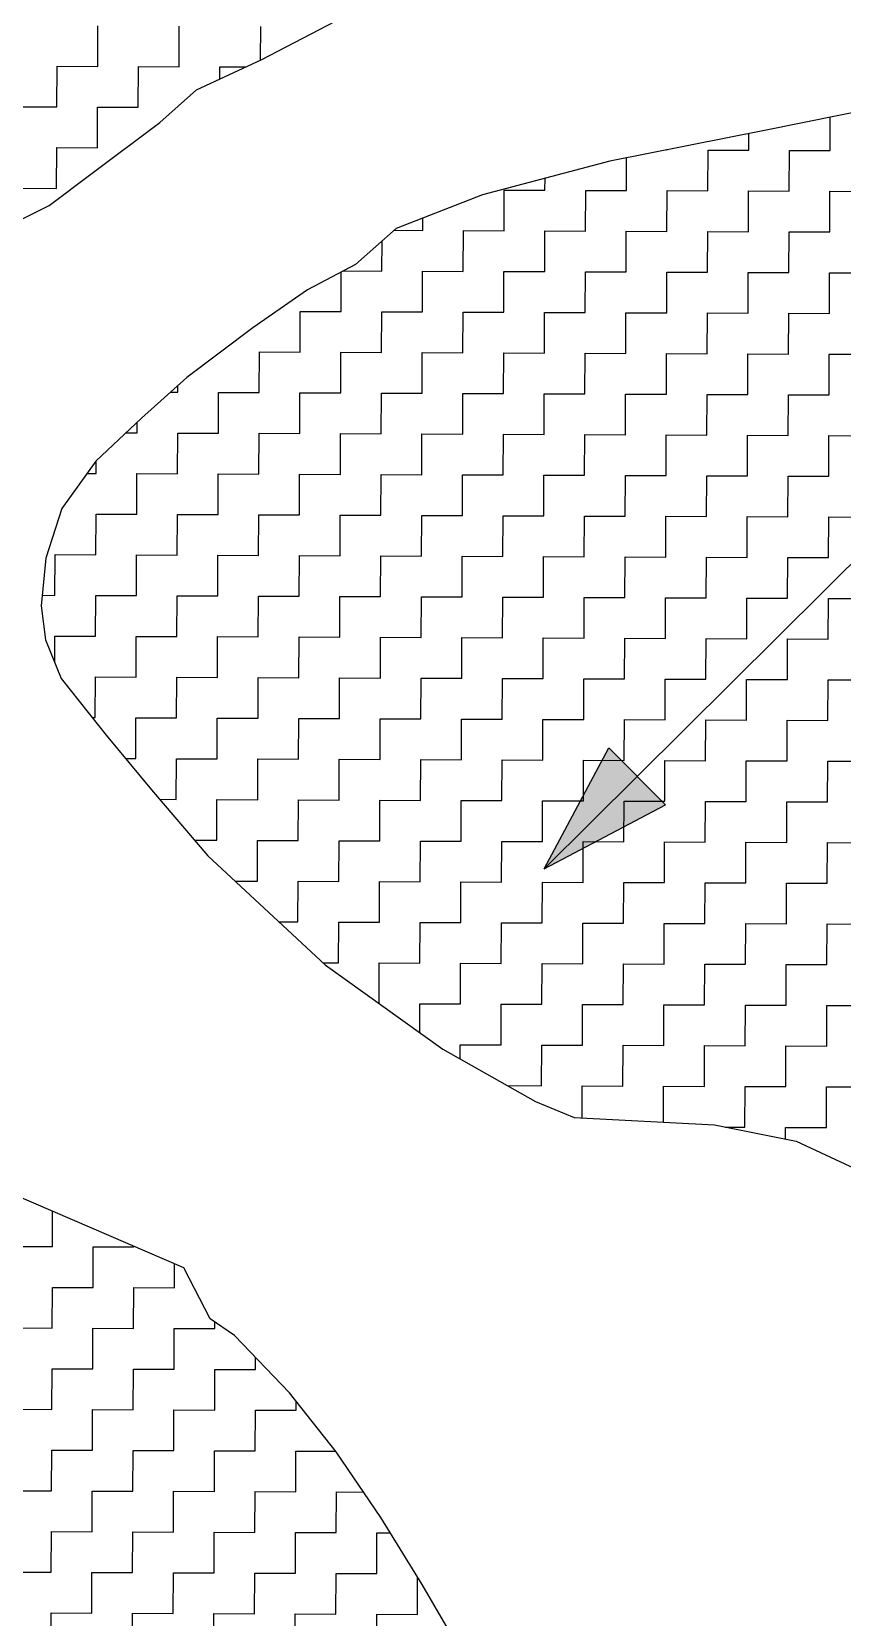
# Model space of a CAD drawing. Header units: metres. Extents: x 274536 to 279488, y 2074615 to 2078106.
# Drawn here: x 278700.9 to 278802.5, y 2076450.4 to 2076649.1 of the extents above; entities that cross this region are included whole.
import ezdxf

# ---------------------------------------------------------------- set-up
doc = ezdxf.new("R2010")
doc.units = ezdxf.units.M
doc.layers.add('POLY_HATCH', color=12, linetype='Continuous')

msp = doc.modelspace()

# ---------------------------------------------------------------- hatches: boundary and pattern name
h = msp.add_hatch(color=256)
h.paths.add_polyline_path([(278776.76, 2076555.77), (278773.22, 2076559.34), (278765.09, 2076544.2)])
h.paths.add_polyline_path([(278765.09, 2076544.2), (278780.3, 2076552.21), (278776.76, 2076555.77)])

# ---------------------------------------------------------------- linework, layer by layer
for points in [[(278765.09, 2076544.2), (278835.36, 2076613.93)], [(278765.09, 2076544.2), (278773.22, 2076559.34)], [(278773.22, 2076559.34), (278780.3, 2076552.21)], [(278765.09, 2076544.2), (278780.3, 2076552.21)]]:
    msp.add_lwpolyline(points)
at = {"layer": 'POLY_HATCH'}
for p, q in [((278729.75, 2076645.59), (278738.97, 2076650.41)), ((278721.55, 2076641.79), (278729.75, 2076645.59)), ((278716.93, 2076637.72), (278721.55, 2076641.79)), ((278813.68, 2076640.93), (278792.93, 2076636.75)), ((278708.47, 2076631.37), (278716.93, 2076637.72)), ((278792.93, 2076636.75), (278773.32, 2076632.85)), ((278773.32, 2076632.85), (278757.39, 2076628.66)), ((278703.09, 2076627.3), (278708.47, 2076631.37)), ((278757.39, 2076628.66), (278746.58, 2076624.44)), ((278699.5, 2076625.52), (278703.09, 2076627.3)), ((278746.58, 2076624.44), (278741.45, 2076619.92)), ((278741.45, 2076619.92), (278735.44, 2076616.76)), ((278735.44, 2076616.76), (278728.61, 2076611.96)), ((278728.61, 2076611.96), (278720.35, 2076605.74)), ((278720.35, 2076605.74), (278714.65, 2076600.66)), ((278714.65, 2076600.66), (278708.94, 2076595.28)), ((278708.94, 2076595.28), (278704.66, 2076589.34)), ((278704.66, 2076589.34), (278702.65, 2076583.1)), ((278702.65, 2076583.1), (278702.06, 2076577.14)), ((278702.06, 2076577.14), (278702.61, 2076572.88)), ((278702.61, 2076572.88), (278704.58, 2076568.05)), ((278704.58, 2076568.05), (278710.23, 2076560.93)), ((278710.23, 2076560.93), (278715.89, 2076554.09)), ((278715.89, 2076554.09), (278722.96, 2076545.83)), ((278722.96, 2076545.83), (278737.67, 2076532.15)), ((278737.67, 2076532.15), (278752.4, 2076521.59)), ((278752.4, 2076521.59), (278764.03, 2076515.02)), ((278764.03, 2076515.02), (278768.85, 2076513.01)), ((278768.85, 2076513.01), (278786.45, 2076512.09)), ((278786.45, 2076512.09), (278796.67, 2076510.06)), ((278796.67, 2076510.06), (278804.04, 2076506.63)), ((278719.96, 2076494.18), (278695.45, 2076504.75)), ((278723.26, 2076487.78), (278719.96, 2076494.18)), ((278726.32, 2076485.72), (278723.26, 2076487.78)), ((278733.19, 2076478.54), (278726.32, 2076485.72)), ((278739.04, 2076471.11), (278733.19, 2076478.54)), ((278744.64, 2076462.91), (278739.04, 2076471.11)), ((278749.82, 2076454.52), (278744.64, 2076462.91)), ((278754.14, 2076447.09), (278749.82, 2076454.52))]:
    msp.add_line(p, q, dxfattribs=at)
at = {"layer": 'POLY_HATCH', "linetype": 'Continuous'}
for p, q in [((278709.17, 2076644.74), (278709.19, 2076649.84)), ((278719.37, 2076644.7), (278719.39, 2076649.8)), ((278729.57, 2076645.51), (278729.59, 2076649.76)), ((278704.05, 2076639.66), (278704.07, 2076644.76)), ((278704.07, 2076644.76), (278709.17, 2076644.74)), ((278714.25, 2076639.62), (278714.27, 2076644.72)), ((278714.27, 2076644.72), (278719.37, 2076644.7)), ((278724.46, 2076643.14), (278724.47, 2076644.68)), ((278724.47, 2076644.68), (278727.76, 2076644.67)), ((278698.95, 2076639.68), (278704.05, 2076639.66)), ((278709.13, 2076634.54), (278709.15, 2076639.64)), ((278709.15, 2076639.64), (278714.25, 2076639.62)), ((278800.94, 2076634.19), (278800.95, 2076638.37)), ((278704.01, 2076629.46), (278704.03, 2076634.56)), ((278704.03, 2076634.56), (278709.13, 2076634.54)), ((278790.74, 2076634.23), (278790.74, 2076636.32)), ((278775.42, 2076629.18), (278775.43, 2076633.27)), ((278780.42, 2076634.27), (278780.54, 2076634.27)), ((278780.54, 2076634.27), (278780.54, 2076634.29)), ((278785.62, 2076629.15), (278785.64, 2076634.25)), ((278785.64, 2076634.25), (278790.74, 2076634.23)), ((278795.82, 2076629.11), (278795.84, 2076634.21)), ((278795.84, 2076634.21), (278800.94, 2076634.19)), ((278765.21, 2076629.22), (278765.22, 2076630.72)), ((278698.91, 2076629.48), (278704.01, 2076629.46)), ((278760.09, 2076624.14), (278760.11, 2076629.24)), ((278760.11, 2076629.24), (278765.21, 2076629.22)), ((278770.3, 2076624.1), (278770.31, 2076629.2)), ((278770.31, 2076629.2), (278775.42, 2076629.18)), ((278780.5, 2076624.06), (278780.52, 2076629.17)), ((278780.52, 2076629.17), (278785.62, 2076629.15)), ((278790.7, 2076624.03), (278790.72, 2076629.13)), ((278790.72, 2076629.13), (278795.82, 2076629.11)), ((278800.9, 2076623.99), (278800.92, 2076629.09)), ((278800.92, 2076629.09), (278806.02, 2076629.07)), ((278749.89, 2076624.18), (278749.9, 2076625.73)), ((278744.77, 2076619.1), (278744.79, 2076622.86)), ((278746.31, 2076624.2), (278749.89, 2076624.18)), ((278754.97, 2076619.06), (278754.99, 2076624.16)), ((278754.99, 2076624.16), (278760.09, 2076624.14)), ((278765.18, 2076619.02), (278765.19, 2076624.12)), ((278765.19, 2076624.12), (278770.3, 2076624.1)), ((278775.38, 2076618.98), (278775.4, 2076624.08)), ((278775.4, 2076624.08), (278780.5, 2076624.06)), ((278785.58, 2076618.94), (278785.6, 2076624.04)), ((278785.6, 2076624.04), (278790.7, 2076624.03)), ((278795.78, 2076618.91), (278795.8, 2076624.01)), ((278795.8, 2076624.01), (278800.9, 2076623.99)), ((278739.65, 2076614.02), (278739.67, 2076618.98)), ((278739.94, 2076619.12), (278744.77, 2076619.1)), ((278749.85, 2076613.98), (278749.87, 2076619.08)), ((278749.87, 2076619.08), (278754.97, 2076619.06)), ((278760.05, 2076613.94), (278760.07, 2076619.04)), ((278760.07, 2076619.04), (278765.18, 2076619.02)), ((278770.26, 2076613.9), (278770.28, 2076619)), ((278770.28, 2076619), (278775.38, 2076618.98)), ((278780.46, 2076613.86), (278780.48, 2076618.96)), ((278780.48, 2076618.96), (278785.58, 2076618.94)), ((278790.66, 2076613.82), (278790.68, 2076618.92)), ((278790.68, 2076618.92), (278795.78, 2076618.91)), ((278800.86, 2076613.78), (278800.88, 2076618.89)), ((278800.88, 2076618.89), (278805.98, 2076618.87)), ((278734.53, 2076608.94), (278734.55, 2076614.04)), ((278734.55, 2076614.04), (278739.65, 2076614.02)), ((278744.73, 2076608.9), (278744.75, 2076614)), ((278744.75, 2076614), (278749.85, 2076613.98)), ((278754.93, 2076608.86), (278754.95, 2076613.96)), ((278754.95, 2076613.96), (278760.05, 2076613.94)), ((278765.14, 2076608.82), (278765.16, 2076613.92)), ((278765.16, 2076613.92), (278770.26, 2076613.9)), ((278775.34, 2076608.78), (278775.36, 2076613.88)), ((278775.36, 2076613.88), (278780.46, 2076613.86)), ((278785.54, 2076608.74), (278785.56, 2076613.84)), ((278785.56, 2076613.84), (278790.66, 2076613.82)), ((278795.74, 2076608.7), (278795.76, 2076613.8)), ((278795.76, 2076613.8), (278800.86, 2076613.78)), ((278729.41, 2076603.86), (278729.43, 2076608.96)), ((278729.43, 2076608.96), (278734.53, 2076608.94)), ((278739.61, 2076603.82), (278739.63, 2076608.92)), ((278739.63, 2076608.92), (278744.73, 2076608.9)), ((278749.81, 2076603.78), (278749.83, 2076608.88)), ((278749.83, 2076608.88), (278754.93, 2076608.86)), ((278760.02, 2076603.74), (278760.04, 2076608.84)), ((278760.04, 2076608.84), (278765.14, 2076608.82)), ((278770.22, 2076603.7), (278770.24, 2076608.8)), ((278770.24, 2076608.8), (278775.34, 2076608.78)), ((278780.42, 2076603.66), (278780.44, 2076608.76)), ((278780.44, 2076608.76), (278785.54, 2076608.74)), ((278790.62, 2076603.62), (278790.64, 2076608.72)), ((278790.64, 2076608.72), (278795.74, 2076608.7)), ((278800.82, 2076603.58), (278800.84, 2076608.68)), ((278800.84, 2076608.68), (278805.94, 2076608.66)), ((278719.21, 2076603.9), (278719.21, 2076604.73)), ((278718.28, 2076603.9), (278719.21, 2076603.9)), ((278724.29, 2076598.78), (278724.31, 2076603.88)), ((278724.31, 2076603.88), (278729.41, 2076603.86)), ((278734.49, 2076598.74), (278734.51, 2076603.84)), ((278734.51, 2076603.84), (278739.61, 2076603.82)), ((278744.69, 2076598.7), (278744.71, 2076603.8)), ((278744.71, 2076603.8), (278749.81, 2076603.78)), ((278754.9, 2076598.66), (278754.91, 2076603.76)), ((278754.91, 2076603.76), (278760.02, 2076603.74)), ((278765.1, 2076598.62), (278765.12, 2076603.72)), ((278765.12, 2076603.72), (278770.22, 2076603.7)), ((278775.3, 2076598.58), (278775.32, 2076603.68)), ((278775.32, 2076603.68), (278780.42, 2076603.66)), ((278785.5, 2076598.54), (278785.52, 2076603.64)), ((278785.52, 2076603.64), (278790.62, 2076603.62)), ((278795.7, 2076598.5), (278795.72, 2076603.6)), ((278795.72, 2076603.6), (278800.82, 2076603.58)), ((278712.7, 2076598.82), (278714.09, 2076598.82)), ((278714.09, 2076598.82), (278714.1, 2076600.14)), ((278719.17, 2076593.7), (278719.19, 2076598.8)), ((278719.19, 2076598.8), (278724.29, 2076598.78)), ((278729.37, 2076593.66), (278729.39, 2076598.76)), ((278729.39, 2076598.76), (278734.49, 2076598.74)), ((278739.57, 2076593.62), (278739.59, 2076598.72)), ((278739.59, 2076598.72), (278744.69, 2076598.7)), ((278749.78, 2076593.58), (278749.79, 2076598.68)), ((278749.79, 2076598.68), (278754.9, 2076598.66)), ((278759.98, 2076593.54), (278760, 2076598.64)), ((278760, 2076598.64), (278765.1, 2076598.62)), ((278770.18, 2076593.5), (278770.2, 2076598.6)), ((278770.2, 2076598.6), (278775.3, 2076598.58)), ((278780.38, 2076593.46), (278780.4, 2076598.56)), ((278780.4, 2076598.56), (278785.5, 2076598.54)), ((278790.58, 2076593.42), (278790.6, 2076598.52)), ((278790.6, 2076598.52), (278795.7, 2076598.5)), ((278800.78, 2076593.38), (278800.8, 2076598.48)), ((278800.8, 2076598.48), (278805.9, 2076598.46)), ((278708.97, 2076593.74), (278708.98, 2076595.31)), ((278707.83, 2076593.74), (278708.97, 2076593.74)), ((278714.05, 2076588.62), (278714.07, 2076593.72)), ((278714.07, 2076593.72), (278719.17, 2076593.7)), ((278724.25, 2076588.58), (278724.27, 2076593.68)), ((278724.27, 2076593.68), (278729.37, 2076593.66)), ((278734.45, 2076588.54), (278734.47, 2076593.64)), ((278734.47, 2076593.64), (278739.57, 2076593.62)), ((278744.65, 2076588.5), (278744.67, 2076593.6)), ((278744.67, 2076593.6), (278749.78, 2076593.58)), ((278754.86, 2076588.46), (278754.88, 2076593.56)), ((278754.88, 2076593.56), (278759.98, 2076593.54)), ((278765.06, 2076588.42), (278765.08, 2076593.52)), ((278765.08, 2076593.52), (278770.18, 2076593.5)), ((278775.26, 2076588.38), (278775.28, 2076593.48)), ((278775.28, 2076593.48), (278780.38, 2076593.46)), ((278785.46, 2076588.34), (278785.48, 2076593.44)), ((278785.48, 2076593.44), (278790.58, 2076593.42)), ((278795.66, 2076588.3), (278795.68, 2076593.4)), ((278795.68, 2076593.4), (278800.78, 2076593.38)), ((278708.93, 2076583.54), (278708.95, 2076588.64)), ((278708.95, 2076588.64), (278714.05, 2076588.62)), ((278719.13, 2076583.5), (278719.15, 2076588.6)), ((278719.15, 2076588.6), (278724.25, 2076588.58)), ((278729.33, 2076583.46), (278729.35, 2076588.56)), ((278729.35, 2076588.56), (278734.45, 2076588.54)), ((278739.53, 2076583.42), (278739.55, 2076588.52)), ((278739.55, 2076588.52), (278744.65, 2076588.5)), ((278749.74, 2076583.38), (278749.76, 2076588.48)), ((278749.76, 2076588.48), (278754.86, 2076588.46)), ((278759.94, 2076583.34), (278759.96, 2076588.44)), ((278759.96, 2076588.44), (278765.06, 2076588.42)), ((278770.14, 2076583.3), (278770.16, 2076588.4)), ((278770.16, 2076588.4), (278775.26, 2076588.38)), ((278780.34, 2076583.26), (278780.36, 2076588.36)), ((278780.36, 2076588.36), (278785.46, 2076588.34)), ((278790.54, 2076583.22), (278790.56, 2076588.32)), ((278790.56, 2076588.32), (278795.66, 2076588.3)), ((278800.74, 2076583.18), (278800.76, 2076588.28)), ((278800.76, 2076588.28), (278805.86, 2076588.26)), ((278703.81, 2076578.45), (278703.83, 2076583.56)), ((278703.83, 2076583.56), (278708.93, 2076583.54)), ((278714.01, 2076578.42), (278714.03, 2076583.52)), ((278714.03, 2076583.52), (278719.13, 2076583.5)), ((278724.21, 2076578.38), (278724.23, 2076583.48)), ((278724.23, 2076583.48), (278729.33, 2076583.46)), ((278734.41, 2076578.34), (278734.43, 2076583.44)), ((278734.43, 2076583.44), (278739.53, 2076583.42)), ((278744.62, 2076578.3), (278744.64, 2076583.4)), ((278744.64, 2076583.4), (278749.74, 2076583.38)), ((278754.82, 2076578.26), (278754.84, 2076583.36)), ((278754.84, 2076583.36), (278759.94, 2076583.34)), ((278765.02, 2076578.22), (278765.04, 2076583.32)), ((278765.04, 2076583.32), (278770.14, 2076583.3)), ((278775.22, 2076578.18), (278775.24, 2076583.28)), ((278775.24, 2076583.28), (278780.34, 2076583.26)), ((278785.42, 2076578.14), (278785.44, 2076583.24)), ((278785.44, 2076583.24), (278790.54, 2076583.22)), ((278795.62, 2076578.1), (278795.64, 2076583.2)), ((278795.64, 2076583.2), (278800.74, 2076583.18)), ((278702.19, 2076578.46), (278703.81, 2076578.45)), ((278708.89, 2076573.33), (278708.91, 2076578.43)), ((278708.91, 2076578.43), (278714.01, 2076578.42)), ((278719.09, 2076573.29), (278719.11, 2076578.4)), ((278719.11, 2076578.4), (278724.21, 2076578.38)), ((278729.29, 2076573.26), (278729.31, 2076578.36)), ((278729.31, 2076578.36), (278734.41, 2076578.34)), ((278739.5, 2076573.22), (278739.51, 2076578.32)), ((278739.51, 2076578.32), (278744.62, 2076578.3)), ((278749.7, 2076573.18), (278749.72, 2076578.28)), ((278749.72, 2076578.28), (278754.82, 2076578.26)), ((278759.9, 2076573.14), (278759.92, 2076578.24)), ((278759.92, 2076578.24), (278765.02, 2076578.22)), ((278770.1, 2076573.1), (278770.12, 2076578.2)), ((278770.12, 2076578.2), (278775.22, 2076578.18)), ((278780.3, 2076573.06), (278780.32, 2076578.16)), ((278780.32, 2076578.16), (278785.42, 2076578.14)), ((278790.5, 2076573.02), (278790.52, 2076578.12)), ((278790.52, 2076578.12), (278795.62, 2076578.1)), ((278800.7, 2076572.98), (278800.72, 2076578.08)), ((278800.72, 2076578.08), (278805.82, 2076578.06)), ((278703.78, 2076570.01), (278703.79, 2076573.35)), ((278703.79, 2076573.35), (278708.89, 2076573.33)), ((278713.97, 2076568.21), (278713.99, 2076573.31)), ((278713.99, 2076573.31), (278719.09, 2076573.29)), ((278724.17, 2076568.17), (278724.19, 2076573.28)), ((278724.19, 2076573.28), (278729.29, 2076573.26)), ((278734.38, 2076568.14), (278734.39, 2076573.24)), ((278734.39, 2076573.24), (278739.5, 2076573.22)), ((278744.58, 2076568.1), (278744.6, 2076573.2)), ((278744.6, 2076573.2), (278749.7, 2076573.18)), ((278754.78, 2076568.06), (278754.8, 2076573.16)), ((278754.8, 2076573.16), (278759.9, 2076573.14)), ((278764.98, 2076568.02), (278765, 2076573.12)), ((278765, 2076573.12), (278770.1, 2076573.1)), ((278775.18, 2076567.98), (278775.2, 2076573.08)), ((278775.2, 2076573.08), (278780.3, 2076573.06)), ((278785.38, 2076567.94), (278785.4, 2076573.04)), ((278785.4, 2076573.04), (278790.5, 2076573.02)), ((278795.58, 2076567.9), (278795.6, 2076573)), ((278795.6, 2076573), (278800.7, 2076572.98)), ((278708.85, 2076563.13), (278708.87, 2076568.23)), ((278708.87, 2076568.23), (278713.97, 2076568.21)), ((278719.05, 2076563.09), (278719.07, 2076568.19)), ((278719.07, 2076568.19), (278724.17, 2076568.17)), ((278729.25, 2076563.05), (278729.27, 2076568.15)), ((278729.27, 2076568.15), (278734.38, 2076568.14)), ((278739.46, 2076563.02), (278739.48, 2076568.12)), ((278739.48, 2076568.12), (278744.58, 2076568.1)), ((278749.66, 2076562.98), (278749.68, 2076568.08)), ((278749.68, 2076568.08), (278754.78, 2076568.06)), ((278759.86, 2076562.94), (278759.88, 2076568.04)), ((278759.88, 2076568.04), (278764.98, 2076568.02)), ((278770.06, 2076562.9), (278770.08, 2076568)), ((278770.08, 2076568), (278775.18, 2076567.98)), ((278780.26, 2076562.86), (278780.28, 2076567.96)), ((278780.28, 2076567.96), (278785.38, 2076567.94)), ((278790.46, 2076562.82), (278790.48, 2076567.92)), ((278790.48, 2076567.92), (278795.58, 2076567.9)), ((278800.66, 2076562.78), (278800.68, 2076567.88)), ((278800.68, 2076567.88), (278805.78, 2076567.86)), ((278708.48, 2076563.13), (278708.85, 2076563.13)), ((278713.93, 2076558.01), (278713.95, 2076563.11)), ((278713.95, 2076563.11), (278719.05, 2076563.09)), ((278724.13, 2076557.97), (278724.15, 2076563.07)), ((278724.15, 2076563.07), (278729.25, 2076563.05)), ((278734.34, 2076557.93), (278734.36, 2076563.03)), ((278734.36, 2076563.03), (278739.46, 2076563.02)), ((278744.54, 2076557.89), (278744.56, 2076563)), ((278744.56, 2076563), (278749.66, 2076562.98)), ((278754.74, 2076557.86), (278754.76, 2076562.96)), ((278754.76, 2076562.96), (278759.86, 2076562.94)), ((278764.94, 2076557.82), (278764.96, 2076562.92)), ((278764.96, 2076562.92), (278770.06, 2076562.9)), ((278775.14, 2076557.78), (278775.16, 2076562.88)), ((278775.16, 2076562.88), (278780.26, 2076562.86)), ((278785.34, 2076557.74), (278785.36, 2076562.84)), ((278785.36, 2076562.84), (278790.46, 2076562.82)), ((278795.54, 2076557.7), (278795.56, 2076562.8)), ((278795.56, 2076562.8), (278800.66, 2076562.78)), ((278712.64, 2076558.02), (278713.93, 2076558.01)), ((278719.01, 2076552.89), (278719.03, 2076557.99)), ((278719.03, 2076557.99), (278724.13, 2076557.97)), ((278729.22, 2076552.85), (278729.24, 2076557.95)), ((278729.24, 2076557.95), (278734.34, 2076557.93)), ((278739.42, 2076552.81), (278739.44, 2076557.91)), ((278739.44, 2076557.91), (278744.54, 2076557.89)), ((278749.62, 2076552.77), (278749.64, 2076557.88)), ((278749.64, 2076557.88), (278754.74, 2076557.86)), ((278759.82, 2076552.74), (278759.84, 2076557.84)), ((278759.84, 2076557.84), (278764.94, 2076557.82)), ((278770.02, 2076552.7), (278770.04, 2076557.8)), ((278770.04, 2076557.8), (278775.14, 2076557.78)), ((278780.22, 2076552.66), (278780.24, 2076557.76)), ((278780.24, 2076557.76), (278785.34, 2076557.74)), ((278790.42, 2076552.62), (278790.44, 2076557.72)), ((278790.44, 2076557.72), (278795.54, 2076557.7)), ((278800.62, 2076552.58), (278800.64, 2076557.68)), ((278800.64, 2076557.68), (278805.74, 2076557.66)), ((278716.91, 2076552.9), (278719.01, 2076552.89)), ((278724.1, 2076547.77), (278724.11, 2076552.87)), ((278724.11, 2076552.87), (278729.22, 2076552.85)), ((278734.3, 2076547.73), (278734.32, 2076552.83)), ((278734.32, 2076552.83), (278739.42, 2076552.81)), ((278744.5, 2076547.69), (278744.52, 2076552.79)), ((278744.52, 2076552.79), (278749.62, 2076552.77)), ((278754.7, 2076547.65), (278754.72, 2076552.75)), ((278754.72, 2076552.75), (278759.82, 2076552.74)), ((278764.9, 2076547.62), (278764.92, 2076552.72)), ((278764.92, 2076552.72), (278770.02, 2076552.7)), ((278775.1, 2076547.58), (278775.12, 2076552.68)), ((278775.12, 2076552.68), (278780.22, 2076552.66)), ((278785.3, 2076547.54), (278785.32, 2076552.64)), ((278785.32, 2076552.64), (278790.42, 2076552.62)), ((278795.5, 2076547.5), (278795.52, 2076552.6)), ((278795.52, 2076552.6), (278800.62, 2076552.58)), ((278721.29, 2076547.78), (278724.1, 2076547.77)), ((278729.18, 2076542.65), (278729.2, 2076547.75)), ((278729.2, 2076547.75), (278734.3, 2076547.73)), ((278739.38, 2076542.61), (278739.4, 2076547.71)), ((278739.4, 2076547.71), (278744.5, 2076547.69)), ((278749.58, 2076542.57), (278749.6, 2076547.67)), ((278749.6, 2076547.67), (278754.7, 2076547.65)), ((278759.78, 2076542.53), (278759.8, 2076547.63)), ((278759.8, 2076547.63), (278764.9, 2076547.62)), ((278769.98, 2076542.49), (278770, 2076547.6)), ((278770, 2076547.6), (278775.1, 2076547.58)), ((278780.18, 2076542.46), (278780.2, 2076547.56)), ((278780.2, 2076547.56), (278785.3, 2076547.54)), ((278790.38, 2076542.42), (278790.4, 2076547.52)), ((278790.4, 2076547.52), (278795.5, 2076547.5)), ((278800.58, 2076542.38), (278800.6, 2076547.48)), ((278800.6, 2076547.48), (278805.7, 2076547.46)), ((278726.37, 2076542.66), (278729.18, 2076542.65)), ((278734.26, 2076537.53), (278734.28, 2076542.63)), ((278734.28, 2076542.63), (278739.38, 2076542.61)), ((278744.46, 2076537.49), (278744.48, 2076542.59)), ((278744.48, 2076542.59), (278749.58, 2076542.57)), ((278754.66, 2076537.45), (278754.68, 2076542.55)), ((278754.68, 2076542.55), (278759.78, 2076542.53)), ((278764.86, 2076537.41), (278764.88, 2076542.51)), ((278764.88, 2076542.51), (278769.98, 2076542.49)), ((278775.06, 2076537.37), (278775.08, 2076542.48)), ((278775.08, 2076542.48), (278780.18, 2076542.46)), ((278785.26, 2076537.34), (278785.28, 2076542.44)), ((278785.28, 2076542.44), (278790.38, 2076542.42)), ((278795.46, 2076537.3), (278795.48, 2076542.4)), ((278795.48, 2076542.4), (278800.58, 2076542.38)), ((278731.88, 2076537.54), (278734.26, 2076537.53)), ((278739.34, 2076532.41), (278739.36, 2076537.51)), ((278739.36, 2076537.51), (278744.46, 2076537.49)), ((278749.54, 2076532.37), (278749.56, 2076537.47)), ((278749.56, 2076537.47), (278754.66, 2076537.45)), ((278759.74, 2076532.33), (278759.76, 2076537.43)), ((278759.76, 2076537.43), (278764.86, 2076537.41)), ((278769.94, 2076532.29), (278769.96, 2076537.39)), ((278769.96, 2076537.39), (278775.06, 2076537.37)), ((278780.14, 2076532.25), (278780.16, 2076537.35)), ((278780.16, 2076537.35), (278785.26, 2076537.34)), ((278790.34, 2076532.22), (278790.36, 2076537.32)), ((278790.36, 2076537.32), (278795.46, 2076537.3)), ((278800.54, 2076532.18), (278800.56, 2076537.28)), ((278800.56, 2076537.28), (278805.66, 2076537.26)), ((278737.38, 2076532.42), (278739.34, 2076532.41)), ((278744.42, 2076527.31), (278744.44, 2076532.39)), ((278744.44, 2076532.39), (278749.54, 2076532.37)), ((278754.62, 2076527.25), (278754.64, 2076532.35)), ((278754.64, 2076532.35), (278759.74, 2076532.33)), ((278764.82, 2076527.21), (278764.84, 2076532.31)), ((278764.84, 2076532.31), (278769.94, 2076532.29)), ((278775.02, 2076527.17), (278775.04, 2076532.27)), ((278775.04, 2076532.27), (278780.14, 2076532.25)), ((278785.22, 2076527.13), (278785.24, 2076532.23)), ((278785.24, 2076532.23), (278790.34, 2076532.22)), ((278795.42, 2076527.09), (278795.44, 2076532.2)), ((278795.44, 2076532.2), (278800.54, 2076532.18)), ((278749.51, 2076523.67), (278749.52, 2076527.27)), ((278749.52, 2076527.27), (278754.62, 2076527.25)), ((278759.7, 2076522.13), (278759.72, 2076527.23)), ((278759.72, 2076527.23), (278764.82, 2076527.21)), ((278769.9, 2076522.09), (278769.92, 2076527.19)), ((278769.92, 2076527.19), (278775.02, 2076527.17)), ((278780.1, 2076522.05), (278780.12, 2076527.15)), ((278780.12, 2076527.15), (278785.22, 2076527.13)), ((278790.3, 2076522.01), (278790.32, 2076527.11)), ((278790.32, 2076527.11), (278795.42, 2076527.09)), ((278800.51, 2076521.97), (278800.53, 2076527.08)), ((278800.53, 2076527.08), (278805.63, 2076527.06)), ((278754.59, 2076520.35), (278754.6, 2076522.15)), ((278754.6, 2076522.15), (278759.7, 2076522.13)), ((278764.78, 2076517.01), (278764.8, 2076522.11)), ((278764.8, 2076522.11), (278769.9, 2076522.09)), ((278774.98, 2076516.97), (278775, 2076522.07)), ((278775, 2076522.07), (278780.1, 2076522.05)), ((278785.18, 2076516.93), (278785.2, 2076522.03)), ((278785.2, 2076522.03), (278790.3, 2076522.01)), ((278795.39, 2076516.89), (278795.4, 2076521.99)), ((278795.4, 2076521.99), (278800.51, 2076521.97)), ((278760.47, 2076517.03), (278764.78, 2076517.01)), ((278769.87, 2076512.96), (278769.88, 2076516.99)), ((278769.88, 2076516.99), (278774.98, 2076516.97)), ((278780.07, 2076512.42), (278780.08, 2076516.95)), ((278780.08, 2076516.95), (278785.18, 2076516.93)), ((278790.26, 2076511.81), (278790.28, 2076516.91)), ((278790.28, 2076516.91), (278795.39, 2076516.89)), ((278800.47, 2076511.77), (278800.49, 2076516.87)), ((278800.49, 2076516.87), (278805.59, 2076516.85)), ((278787.8, 2076511.82), (278790.26, 2076511.81)), ((278795.36, 2076510.32), (278795.37, 2076511.79)), ((278795.37, 2076511.79), (278800.47, 2076511.77)), ((278703.5, 2076496.85), (278703.51, 2076501.27)), ((278698.4, 2076496.87), (278703.5, 2076496.85)), ((278708.58, 2076491.73), (278708.6, 2076496.83)), ((278708.6, 2076496.83), (278713.7, 2076496.81)), ((278713.7, 2076496.81), (278713.7, 2076496.88)), ((278718.78, 2076491.69), (278718.79, 2076494.68)), ((278703.46, 2076486.64), (278703.48, 2076491.74)), ((278703.48, 2076491.74), (278708.58, 2076491.73)), ((278713.66, 2076486.6), (278713.68, 2076491.71)), ((278713.68, 2076491.71), (278718.78, 2076491.69)), ((278698.36, 2076486.66), (278703.46, 2076486.64)), ((278708.54, 2076481.52), (278708.56, 2076486.62)), ((278708.56, 2076486.62), (278713.66, 2076486.6)), ((278718.74, 2076481.48), (278718.76, 2076486.59)), ((278718.76, 2076486.59), (278723.86, 2076486.57)), ((278723.86, 2076486.57), (278723.86, 2076487.37)), ((278703.42, 2076476.44), (278703.44, 2076481.54)), ((278703.44, 2076481.54), (278708.54, 2076481.52)), ((278713.62, 2076476.4), (278713.64, 2076481.5)), ((278713.64, 2076481.5), (278718.74, 2076481.48)), ((278723.82, 2076476.36), (278723.84, 2076481.46)), ((278723.84, 2076481.46), (278728.94, 2076481.45)), ((278728.94, 2076481.45), (278728.95, 2076482.97)), ((278734.02, 2076476.33), (278734.03, 2076477.48)), ((278698.32, 2076476.46), (278703.42, 2076476.44)), ((278708.5, 2076471.32), (278708.52, 2076476.42)), ((278708.52, 2076476.42), (278713.62, 2076476.4)), ((278718.7, 2076471.28), (278718.72, 2076476.38)), ((278718.72, 2076476.38), (278723.82, 2076476.36)), ((278728.9, 2076471.24), (278728.92, 2076476.34)), ((278728.92, 2076476.34), (278734.02, 2076476.33)), ((278703.38, 2076466.24), (278703.4, 2076471.34)), ((278703.4, 2076471.34), (278708.5, 2076471.32)), ((278713.58, 2076466.2), (278713.6, 2076471.3)), ((278713.6, 2076471.3), (278718.7, 2076471.28)), ((278723.78, 2076466.16), (278723.8, 2076471.26)), ((278723.8, 2076471.26), (278728.9, 2076471.24)), ((278733.98, 2076466.12), (278734, 2076471.22)), ((278734, 2076471.22), (278738.97, 2076471.21)), ((278698.28, 2076466.26), (278703.38, 2076466.24)), ((278708.46, 2076461.12), (278708.48, 2076466.22)), ((278708.48, 2076466.22), (278713.58, 2076466.2)), ((278718.66, 2076461.08), (278718.68, 2076466.18)), ((278718.68, 2076466.18), (278723.78, 2076466.16)), ((278728.86, 2076461.04), (278728.88, 2076466.14)), ((278728.88, 2076466.14), (278733.98, 2076466.12)), ((278739.06, 2076461), (278739.08, 2076466.1)), ((278739.08, 2076466.1), (278742.47, 2076466.09)), ((278703.34, 2076456.04), (278703.36, 2076461.14)), ((278703.36, 2076461.14), (278708.46, 2076461.12)), ((278713.54, 2076456), (278713.56, 2076461.1)), ((278713.56, 2076461.1), (278718.66, 2076461.08)), ((278723.74, 2076455.96), (278723.76, 2076461.06)), ((278723.76, 2076461.06), (278728.86, 2076461.04)), ((278733.94, 2076455.92), (278733.96, 2076461.02)), ((278733.96, 2076461.02), (278739.06, 2076461)), ((278744.14, 2076455.88), (278744.16, 2076460.98)), ((278744.16, 2076460.98), (278745.83, 2076460.98)), ((278698.24, 2076456.06), (278703.34, 2076456.04)), ((278708.42, 2076450.92), (278708.44, 2076456.02)), ((278708.44, 2076456.02), (278713.54, 2076456)), ((278718.62, 2076450.88), (278718.64, 2076455.98)), ((278718.64, 2076455.98), (278723.74, 2076455.96)), ((278728.82, 2076450.84), (278728.84, 2076455.94)), ((278728.84, 2076455.94), (278733.94, 2076455.92)), ((278739.02, 2076450.8), (278739.04, 2076455.9)), ((278739.04, 2076455.9), (278744.14, 2076455.88)), ((278749.22, 2076450.76), (278749.24, 2076455.46)), ((278703.3, 2076445.84), (278703.32, 2076450.94)), ((278703.32, 2076450.94), (278708.42, 2076450.92)), ((278713.5, 2076445.8), (278713.52, 2076450.9)), ((278713.52, 2076450.9), (278718.62, 2076450.88)), ((278723.7, 2076445.76), (278723.72, 2076450.86)), ((278723.72, 2076450.86), (278728.82, 2076450.84)), ((278733.9, 2076445.72), (278733.92, 2076450.82)), ((278733.92, 2076450.82), (278739.02, 2076450.8)), ((278744.1, 2076445.68), (278744.12, 2076450.78)), ((278744.12, 2076450.78), (278749.22, 2076450.76))]:
    msp.add_line(p, q, dxfattribs=at)

doc.saveas('drawing.dxf')
